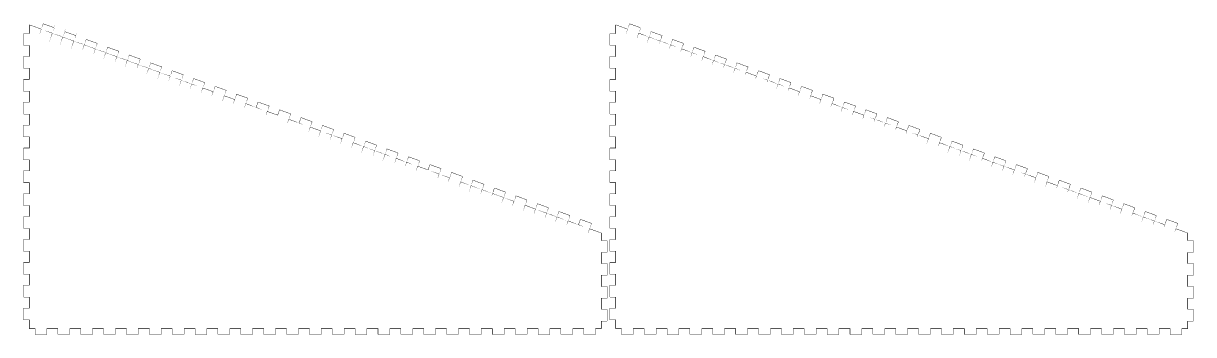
# Model space of a CAD drawing. Extents: x 10 to 1487, y 10 to 216.
# Drawn here: x 10 to 624, y 11 to 174 of the extents above; entities that cross this region are included whole.
import ezdxf

# ---------------------------------------------------------------- set-up
doc = ezdxf.new("R2010")
doc.units = 0
doc.layers.get('0').update_dxf_attribs({"linetype": 'CONTINUOUS'})

msp = doc.modelspace()

# ---------------------------------------------------------------- linework, layer by layer
at = {"color": 0, "const_width": 0.2}
for points in [[(13.0996, 13.8507), (16.0996, 13.8507), (16.0817, 13.8507), (16.0293, 13.8796), (16.0004, 13.9333), (16.0004, 13.9499), (16.0004, 10.9499), (16.0004, 10.9334), (16.0293, 10.8796), (16.0817, 10.8507), (16.0996, 10.8507), (22.0996, 10.8507), (22.1161, 10.8507), (22.1699, 10.8796), (22.2002, 10.9334), (22.2002, 10.9499), (22.2002, 13.9499), (22.2002, 13.9333), (22.1699, 13.8796), (22.1161, 13.8507), (22.0996, 13.8507), (28.0996, 13.8507), (28.0817, 13.8507), (28.0293, 13.8796), (28.0004, 13.9333), (28.0004, 13.9499), (28.0004, 10.9499), (28.0004, 10.9334), (28.0293, 10.8796), (28.0817, 10.8507), (28.0996, 10.8507), (34.0996, 10.8507), (34.1161, 10.8507), (34.1698, 10.8796), (34.2001, 10.9334), (34.2001, 10.9499), (34.2001, 13.9499), (34.2001, 13.9333), (34.1698, 13.8796), (34.1161, 13.8507), (34.0996, 13.8507), (40.0995, 13.8507), (40.0816, 13.8507), (40.0293, 13.8796), (40.0004, 13.9333), (40.0004, 13.9499), (40.0004, 10.9499), (40.0004, 10.9334), (40.0293, 10.8796), (40.0816, 10.8507), (40.0995, 10.8507), (46.0996, 10.8507), (46.1162, 10.8507), (46.1698, 10.8796), (46.2001, 10.9334), (46.2001, 10.9499), (46.2001, 13.9499), (46.2001, 13.9333), (46.1698, 13.8796), (46.1162, 13.8507), (46.0996, 13.8507), (52.0996, 13.8507), (52.0816, 13.8507), (52.0291, 13.8796), (52.0001, 13.9333), (52.0001, 13.9499), (52.0001, 10.9499), (52.0001, 10.9334), (52.0291, 10.8796), (52.0816, 10.8507), (52.0996, 10.8507), (58.0993, 10.8507), (58.1159, 10.8507), (58.1699, 10.8796), (58.2002, 10.9334), (58.2002, 10.9499), (58.2002, 13.9499), (58.2002, 13.9333), (58.1699, 13.8796), (58.1159, 13.8507), (58.0993, 13.8507), (64.0994, 13.8507), (64.0814, 13.8507), (64.0292, 13.8796), (64.0002, 13.9333), (64.0002, 13.9499), (64.0002, 10.9499), (64.0002, 10.9334), (64.0292, 10.8796), (64.0814, 10.8507), (64.0994, 10.8507), (70.1008, 10.8507), (70.1174, 10.8507), (70.1696, 10.8796), (70.2, 10.9334), (70.2, 10.9499), (70.2, 13.9499), (70.2, 13.9333), (70.1696, 13.8796), (70.1174, 13.8507), (70.1008, 13.8507), (76.1009, 13.8507), (76.0829, 13.8507), (76.0293, 13.8796), (76.0003, 13.9333), (76.0003, 13.9499), (76.0003, 10.9499), (76.0003, 10.9334), (76.0293, 10.8796), (76.0829, 10.8507), (76.1009, 10.8507), (82.0995, 10.8507), (82.1161, 10.8507), (82.1697, 10.8796), (82.2, 10.9334), (82.2, 10.9499), (82.2, 13.9499), (82.2, 13.9333), (82.1697, 13.8796), (82.1161, 13.8507), (82.0995, 13.8507), (88.0992, 13.8507), (88.0816, 13.8507), (88.029, 13.8796), (88.0001, 13.9333), (88.0001, 13.9499), (88.0001, 10.9499), (88.0001, 10.9334), (88.029, 10.8796), (88.0816, 10.8507), (88.0992, 10.8507), (94.0992, 10.8507), (94.1158, 10.8507), (94.1698, 10.8796), (94.1998, 10.9334), (94.1998, 10.9499), (94.1998, 13.9499), (94.1998, 13.9333), (94.1698, 13.8796), (94.1158, 13.8507), (94.0992, 13.8507), (100.099, 13.8507), (100.081, 13.8507), (100.029, 13.8796), (100, 13.9333), (100, 13.9499), (100, 10.9499), (100, 10.9334), (100.029, 10.8796), (100.081, 10.8507), (100.099, 10.8507), (106.101, 10.8507), (106.117, 10.8507), (106.17, 10.8796), (106.2, 10.9334), (106.2, 10.9499), (106.2, 13.9499), (106.2, 13.9333), (106.17, 13.8796), (106.117, 13.8507), (106.101, 13.8507), (112.101, 13.8507), (112.083, 13.8507), (112.029, 13.8796), (112, 13.9333), (112, 13.9499), (112, 10.9499), (112, 10.9334), (112.029, 10.8796), (112.083, 10.8507), (112.101, 10.8507), (118.1, 10.8507), (118.117, 10.8507), (118.171, 10.8796), (118.2, 10.9334), (118.2, 10.9499), (118.2, 13.9499), (118.2, 13.9333), (118.171, 13.8796), (118.117, 13.8507), (118.1, 13.8507), (124.101, 13.8507), (124.083, 13.8507), (124.029, 13.8796), (124, 13.9333), (124, 13.9499), (124, 10.9499), (124, 10.9334), (124.029, 10.8796), (124.083, 10.8507), (124.101, 10.8507), (130.099, 10.8507), (130.116, 10.8507), (130.169, 10.8796), (130.2, 10.9334), (130.2, 10.9499), (130.2, 13.9499), (130.2, 13.9333), (130.169, 13.8796), (130.116, 13.8507), (130.099, 13.8507), (136.101, 13.8507), (136.083, 13.8507), (136.029, 13.8796), (136, 13.9333), (136, 13.9499), (136, 10.9499), (136, 10.9334), (136.029, 10.8796), (136.083, 10.8507), (136.101, 10.8507), (142.101, 10.8507), (142.117, 10.8507), (142.171, 10.8796), (142.2, 10.9334), (142.2, 10.9499), (142.2, 13.9499), (142.2, 13.9333), (142.171, 13.8796), (142.117, 13.8507), (142.101, 13.8507), (148.101, 13.8507), (148.083, 13.8507), (148.029, 13.8796), (148, 13.9333), (148, 13.9499), (148, 10.9499), (148, 10.9334), (148.029, 10.8796), (148.083, 10.8507), (148.101, 10.8507), (154.1, 10.8507), (154.117, 10.8507), (154.171, 10.8796), (154.2, 10.9334), (154.2, 10.9499), (154.2, 13.9499), (154.2, 13.9333), (154.171, 13.8796), (154.117, 13.8507), (154.1, 13.8507), (160.1, 13.8507), (160.082, 13.8507), (160.029, 13.8796), (160, 13.9333), (160, 13.9499), (160, 10.9499), (160, 10.9334), (160.029, 10.8796), (160.082, 10.8507), (160.1, 10.8507), (166.1, 10.8507), (166.117, 10.8507), (166.171, 10.8796), (166.2, 10.9334), (166.2, 10.9499), (166.2, 13.9499), (166.2, 13.9333), (166.171, 13.8796), (166.117, 13.8507), (166.1, 13.8507), (172.101, 13.8507), (172.083, 13.8507), (172.029, 13.8796), (172, 13.9333), (172, 13.9499), (172, 10.9499), (172, 10.9334), (172.029, 10.8796), (172.083, 10.8507), (172.101, 10.8507), (178.101, 10.8507), (178.117, 10.8507), (178.171, 10.8796), (178.2, 10.9334), (178.2, 10.9499), (178.2, 13.9499), (178.2, 13.9333), (178.171, 13.8796), (178.117, 13.8507), (178.101, 13.8507), (184.1, 13.8507), (184.083, 13.8507), (184.029, 13.8796), (184, 13.9333), (184, 13.9499), (184, 10.9499), (184, 10.9334), (184.029, 10.8796), (184.083, 10.8507), (184.1, 10.8507), (190.1, 10.8507), (190.117, 10.8507), (190.17, 10.8796), (190.199, 10.9334), (190.199, 10.9499), (190.199, 13.9499), (190.199, 13.9333), (190.17, 13.8796), (190.117, 13.8507), (190.1, 13.8507), (196.1, 13.8507), (196.082, 13.8507), (196.029, 13.8796), (196, 13.9333), (196, 13.9499), (196, 10.9499), (196, 10.9334), (196.029, 10.8796), (196.082, 10.8507), (196.1, 10.8507), (202.1, 10.8507), (202.117, 10.8507), (202.171, 10.8796), (202.2, 10.9334), (202.2, 10.9499), (202.2, 13.9499), (202.2, 13.9333), (202.171, 13.8796), (202.117, 13.8507), (202.1, 13.8507), (208.1, 13.8507), (208.082, 13.8507), (208.029, 13.8796), (208, 13.9333), (208, 13.9499), (208, 10.9499), (208, 10.9334), (208.029, 10.8796), (208.082, 10.8507), (208.1, 10.8507), (214.1, 10.8507), (214.117, 10.8507), (214.171, 10.8796), (214.2, 10.9334), (214.2, 10.9499), (214.2, 13.9499), (214.2, 13.9333), (214.171, 13.8796), (214.117, 13.8507), (214.1, 13.8507), (220.1, 13.8507), (220.082, 13.8507), (220.029, 13.8796), (220, 13.9333), (220, 13.9499), (220, 10.9499), (220, 10.9334), (220.029, 10.8796), (220.082, 10.8507), (220.1, 10.8507), (226.1, 10.8507), (226.117, 10.8507), (226.17, 10.8796), (226.199, 10.9334), (226.199, 10.9499), (226.199, 13.9499), (226.199, 13.9333), (226.17, 13.8796), (226.117, 13.8507), (226.1, 13.8507), (232.1, 13.8507), (232.082, 13.8507), (232.029, 13.8796), (232, 13.9333), (232, 13.9499), (232, 10.9499), (232, 10.9334), (232.029, 10.8796), (232.082, 10.8507), (232.1, 10.8507), (238.1, 10.8507), (238.117, 10.8507), (238.171, 10.8796), (238.201, 10.9334), (238.201, 10.9499), (238.201, 13.9499), (238.201, 13.9333), (238.171, 13.8796), (238.117, 13.8507), (238.1, 13.8507), (244.1, 13.8507), (244.082, 13.8507), (244.028, 13.8796), (243.999, 13.9333), (243.999, 13.9499), (243.999, 10.9499), (243.999, 10.9334), (244.028, 10.8796), (244.082, 10.8507), (244.1, 10.8507), (250.1, 10.8507), (250.117, 10.8507), (250.171, 10.8796), (250.2, 10.9334), (250.2, 10.9499), (250.2, 13.9499), (250.2, 13.9333), (250.171, 13.8796), (250.117, 13.8507), (250.1, 13.8507), (256.1, 13.8507), (256.082, 13.8507), (256.028, 13.8796), (256, 13.9333), (256, 13.9499), (256, 10.9499), (256, 10.9334), (256.028, 10.8796), (256.082, 10.8507), (256.1, 10.8507), (262.1, 10.8507), (262.117, 10.8507), (262.17, 10.8796), (262.199, 10.9334), (262.199, 10.9499), (262.199, 13.9499), (262.199, 13.9333), (262.17, 13.8796), (262.117, 13.8507), (262.1, 13.8507), (268.1, 13.8507), (268.082, 13.8507), (268.029, 13.8796), (268, 13.9333), (268, 13.9499), (268, 10.9499), (268, 10.9334), (268.029, 10.8796), (268.082, 10.8507), (268.1, 10.8507), (274.1, 10.8507), (274.116, 10.8507), (274.17, 10.8796), (274.201, 10.9334), (274.201, 10.9499), (274.201, 13.9499), (274.201, 13.9333), (274.17, 13.8796), (274.116, 13.8507), (274.1, 13.8507), (280.1, 13.8507), (280.082, 13.8507), (280.028, 13.8796), (279.999, 13.9333), (279.999, 13.9499), (279.999, 10.9499), (279.999, 10.9334), (280.028, 10.8796), (280.082, 10.8507), (280.1, 10.8507), (286.1, 10.8507), (286.117, 10.8507), (286.17, 10.8796), (286.2, 10.9334), (286.2, 10.9499), (286.2, 13.9499), (286.2, 13.9333), (286.17, 13.8796), (286.117, 13.8507), (286.1, 13.8507), (292.1, 13.8507), (292.082, 13.8507), (292.03, 13.8796), (292.001, 13.9333), (292.001, 13.9499), (292.001, 10.9499), (292.001, 10.9334), (292.03, 10.8796), (292.082, 10.8507), (292.1, 10.8507), (298.1, 10.8507), (298.117, 10.8507), (298.17, 10.8796), (298.201, 10.9334), (298.201, 10.9499), (298.201, 13.9499), (298.201, 13.9333), (298.17, 13.8796), (298.117, 13.8507), (298.1, 13.8507), (304.1, 13.8507), (304.082, 13.8507), (304.028, 13.8796), (303.999, 13.9333), (303.999, 13.9499), (303.999, 10.9499), (303.999, 10.9334), (304.028, 10.8796), (304.082, 10.8507), (304.1, 10.8507), (310.1, 10.8507), (310.116, 10.8507), (310.17, 10.8796), (310.201, 10.9334), (310.201, 10.9499), (310.201, 13.9499), (310.201, 13.9333), (310.17, 13.8796), (310.116, 13.8507), (310.1, 13.8507), (313.1, 13.8507), (313.116, 13.8507), (313.17, 13.8796), (313.201, 13.9333), (313.201, 13.9499), (313.201, 17.9503), (313.201, 17.9338), (313.17, 17.88), (313.116, 17.8497), (313.1, 17.8497), (316.1, 17.8497), (316.116, 17.8497), (316.17, 17.88), (316.2, 17.9338), (316.2, 17.9503), (316.2, 23.9503), (316.2, 23.9682), (316.17, 24.0206), (316.116, 24.0495), (316.1, 24.0495), (313.1, 24.0495), (313.116, 24.0495), (313.17, 24.0206), (313.201, 23.9682), (313.201, 23.9503), (313.201, 29.9503), (313.201, 29.9338), (313.17, 29.88), (313.116, 29.8497), (313.1, 29.8497), (316.1, 29.8497), (316.116, 29.8497), (316.17, 29.88), (316.2, 29.9338), (316.2, 29.9503), (316.2, 35.9502), (316.2, 35.9682), (316.17, 36.0204), (316.116, 36.0497), (316.1, 36.0497), (313.1, 36.0497), (313.116, 36.0497), (313.17, 36.0204), (313.201, 35.9682), (313.201, 35.9502), (313.201, 41.9502), (313.201, 41.9336), (313.17, 41.88), (313.116, 41.8497), (313.1, 41.8497), (316.1, 41.8497), (316.116, 41.8497), (316.17, 41.88), (316.2, 41.9336), (316.2, 41.9502), (316.2, 47.9503), (316.2, 47.9683), (316.17, 48.0205), (316.116, 48.0494), (316.1, 48.0494), (313.1, 48.0494), (313.116, 48.0494), (313.17, 48.0205), (313.201, 47.9683), (313.201, 47.9503), (313.201, 53.9503), (313.201, 53.9337), (313.17, 53.8797), (313.116, 53.8498), (313.1, 53.8498), (316.1, 53.8498), (316.116, 53.8498), (316.17, 53.8797), (316.2, 53.9337), (316.2, 53.9503), (316.2, 59.9504), (316.2, 59.968), (316.17, 60.0206), (316.116, 60.0495), (316.1, 60.0495), (313.1, 60.0495), (313.116, 60.0495), (313.17, 60.0206), (313.201, 59.968), (313.201, 59.9504), (313.201, 63.9505), (313.201, 63.9657), (313.181, 64.0084), (313.144, 64.0415), (313.134, 64.0443), (306.907, 66.3113), (306.919, 66.3071), (306.964, 66.2587), (306.972, 66.1956), (306.968, 66.1818), (307.993, 69.0012), (307.997, 69.015), (307.989, 69.0785), (307.946, 69.125), (307.934, 69.1293), (302.295, 71.181), (302.281, 71.1867), (302.218, 71.1786), (302.171, 71.1359), (302.167, 71.1218), (301.141, 68.3024), (301.146, 68.3161), (301.192, 68.3602), (301.256, 68.3687), (301.269, 68.363), (295.631, 70.4152), (295.643, 70.4109), (295.687, 70.364), (295.695, 70.3005), (295.691, 70.2867), (296.716, 73.1051), (296.721, 73.1188), (296.712, 73.182), (296.67, 73.2303), (296.657, 73.2345), (291.018, 75.2863), (291.005, 75.2919), (290.941, 75.2835), (290.894, 75.2394), (290.89, 75.2256), (289.865, 72.4062), (289.869, 72.42), (289.916, 72.4641), (289.979, 72.4726), (289.993, 72.4669), (284.354, 74.5187), (284.366, 74.5148), (284.411, 74.4679), (284.419, 74.4044), (284.415, 74.3906), (285.44, 77.21), (285.444, 77.2238), (285.437, 77.2873), (285.393, 77.3342), (285.381, 77.3384), (279.743, 79.3902), (279.73, 79.3958), (279.666, 79.3873), (279.618, 79.3433), (279.613, 79.3295), (278.588, 76.5115), (278.592, 76.5253), (278.639, 76.5679), (278.703, 76.5761), (278.717, 76.5708), (273.078, 78.6225), (273.09, 78.6183), (273.134, 78.5717), (273.142, 78.5082), (273.138, 78.4945), (274.163, 81.3139), (274.168, 81.3276), (274.161, 81.3911), (274.116, 81.438), (274.104, 81.4419), (268.467, 83.494), (268.453, 83.4993), (268.389, 83.4912), (268.343, 83.4485), (268.339, 83.4348), (267.312, 80.6154), (267.316, 80.6291), (267.363, 80.6732), (267.426, 80.6813), (267.44, 80.676), (261.802, 82.7278), (261.815, 82.7236), (261.857, 82.6766), (261.866, 82.6135), (261.862, 82.5997), (262.888, 85.4191), (262.892, 85.4329), (262.884, 85.495), (262.84, 85.5416), (262.828, 85.5458), (257.19, 87.5993), (257.176, 87.6046), (257.113, 87.5965), (257.066, 87.5524), (257.062, 87.5386), (256.036, 84.7189), (256.039, 84.733), (256.086, 84.7771), (256.15, 84.7852), (256.164, 84.7796), (250.526, 86.8317), (250.539, 86.8274), (250.581, 86.7805), (250.589, 86.7174), (250.585, 86.7033), (251.612, 89.523), (251.616, 89.5368), (251.608, 89.5999), (251.564, 89.6468), (251.551, 89.6511), (245.914, 91.7028), (245.9, 91.7085), (245.836, 91.7003), (245.79, 91.6573), (245.786, 91.6436), (244.759, 88.8242), (244.763, 88.8379), (244.81, 88.8806), (244.873, 88.8891), (244.887, 88.8834), (239.25, 90.9355), (239.262, 90.9313), (239.306, 90.8844), (239.313, 90.8209), (239.309, 90.8071), (240.336, 93.6265), (240.339, 93.6406), (240.331, 93.7038), (240.289, 93.7507), (240.276, 93.7549), (234.637, 95.8067), (234.623, 95.8123), (234.56, 95.8039), (234.513, 95.7612), (234.509, 95.7474), (233.484, 92.928), (233.488, 92.9418), (233.535, 92.9859), (233.597, 92.994), (233.611, 92.9887), (227.973, 95.0405), (227.985, 95.0366), (228.03, 94.9896), (228.036, 94.9262), (228.032, 94.9124), (229.059, 97.7304), (229.063, 97.7441), (229.055, 97.8076), (229.012, 97.8546), (229, 97.8588), (223.361, 99.912), (223.347, 99.9173), (223.284, 99.9091), (223.237, 99.865), (223.232, 99.8513), (222.207, 97.0333), (222.212, 97.047), (222.258, 97.0897), (222.32, 97.0979), (222.334, 97.0926), (216.697, 99.1443), (216.709, 99.1401), (216.753, 99.0935), (216.761, 99.03), (216.757, 99.0163), (217.782, 101.836), (217.787, 101.849), (217.778, 101.913), (217.736, 101.96), (217.723, 101.964), (212.084, 104.016), (212.071, 104.021), (212.007, 104.013), (211.96, 103.97), (211.956, 103.957), (210.931, 101.137), (210.935, 101.151), (210.982, 101.194), (211.045, 101.202), (211.059, 101.196), (205.42, 103.248), (205.432, 103.244), (205.476, 103.197), (205.485, 103.134), (205.481, 103.12), (206.506, 105.94), (206.51, 105.953), (206.503, 106.017), (206.459, 106.063), (206.447, 106.068), (200.808, 108.119), (200.794, 108.125), (200.731, 108.117), (200.684, 108.074), (200.679, 108.06), (199.654, 105.241), (199.658, 105.254), (199.705, 105.297), (199.769, 105.306), (199.783, 105.3), (194.143, 107.353), (194.156, 107.349), (194.2, 107.302), (194.208, 107.239), (194.204, 107.225), (195.229, 110.043), (195.234, 110.057), (195.227, 110.12), (195.182, 110.167), (195.17, 110.171), (189.533, 112.223), (189.519, 112.229), (189.455, 112.22), (189.409, 112.178), (189.405, 112.164), (188.378, 109.345), (188.382, 109.358), (188.429, 109.402), (188.492, 109.411), (188.506, 109.405), (182.867, 111.457), (182.879, 111.453), (182.923, 111.406), (182.932, 111.343), (182.928, 111.329), (183.953, 114.148), (183.957, 114.162), (183.95, 114.226), (183.906, 114.272), (183.894, 114.277), (178.256, 116.328), (178.242, 116.334), (178.179, 116.326), (178.132, 116.282), (178.128, 116.268), (177.101, 113.45), (177.105, 113.464), (177.152, 113.506), (177.216, 113.514), (177.23, 113.509), (171.592, 115.561), (171.605, 115.557), (171.647, 115.51), (171.655, 115.447), (171.651, 115.433), (172.678, 118.252), (172.682, 118.266), (172.674, 118.329), (172.63, 118.376), (172.617, 118.38), (166.98, 120.432), (166.966, 120.438), (166.902, 120.43), (166.856, 120.387), (166.852, 120.373), (165.825, 117.554), (165.829, 117.567), (165.876, 117.61), (165.939, 117.618), (165.953, 117.613), (160.316, 119.666), (160.328, 119.662), (160.372, 119.615), (160.379, 119.552), (160.375, 119.538), (161.401, 122.356), (161.405, 122.37), (161.397, 122.433), (161.353, 122.48), (161.341, 122.484), (155.703, 124.538), (155.689, 124.543), (155.626, 124.535), (155.579, 124.491), (155.575, 124.477), (154.548, 121.657), (154.553, 121.671), (154.599, 121.715), (154.663, 121.724), (154.676, 121.718), (149.039, 123.77), (149.051, 123.766), (149.094, 123.719), (149.102, 123.656), (149.098, 123.642), (150.125, 126.461), (150.129, 126.475), (150.121, 126.538), (150.078, 126.585), (150.066, 126.589), (144.427, 128.641), (144.413, 128.647), (144.35, 128.639), (144.303, 128.595), (144.298, 128.58), (143.273, 125.762), (143.278, 125.776), (143.324, 125.819), (143.386, 125.827), (143.4, 125.822), (137.763, 127.874), (137.775, 127.87), (137.819, 127.823), (137.826, 127.759), (137.822, 127.745), (138.848, 130.565), (138.853, 130.579), (138.844, 130.642), (138.8, 130.689), (138.788, 130.693), (133.15, 132.745), (133.137, 132.751), (133.073, 132.742), (133.026, 132.699), (133.022, 132.686), (131.995, 129.866), (132, 129.88), (132.048, 129.924), (132.111, 129.933), (132.125, 129.927), (126.486, 131.979), (126.498, 131.975), (126.542, 131.927), (126.551, 131.863), (126.547, 131.849), (127.572, 134.669), (127.576, 134.682), (127.568, 134.746), (127.525, 134.793), (127.513, 134.797), (121.874, 136.85), (121.86, 136.856), (121.797, 136.847), (121.75, 136.803), (121.745, 136.79), (120.72, 133.97), (120.724, 133.984), (120.771, 134.028), (120.835, 134.036), (120.849, 134.031), (115.209, 136.083), (115.222, 136.078), (115.266, 136.032), (115.274, 135.968), (115.27, 135.955), (116.295, 138.774), (116.3, 138.788), (116.292, 138.851), (116.248, 138.898), (116.236, 138.902), (110.599, 140.954), (110.585, 140.959), (110.521, 140.951), (110.473, 140.907), (110.469, 140.893), (109.444, 138.075), (109.448, 138.089), (109.495, 138.132), (109.558, 138.14), (109.572, 138.135), (103.933, 140.186), (103.945, 140.182), (103.989, 140.135), (103.998, 140.072), (103.994, 140.058), (105.019, 142.878), (105.023, 142.892), (105.016, 142.955), (104.972, 143.002), (104.96, 143.006), (99.3207, 145.058), (99.3069, 145.063), (99.2449, 145.055), (99.1979, 145.012), (99.1941, 144.999), (98.1675, 142.179), (98.1714, 142.193), (98.2183, 142.236), (98.2818, 142.244), (98.2955, 142.238), (92.6564, 144.292), (92.6691, 144.288), (92.7132, 144.241), (92.7213, 144.177), (92.7171, 144.163), (93.7426, 146.982), (93.7465, 146.995), (93.7398, 147.059), (93.6957, 147.106), (93.6833, 147.11), (88.0456, 149.162), (88.0318, 149.167), (87.9683, 149.159), (87.9217, 149.116), (87.9175, 149.102), (86.8909, 146.283), (86.8948, 146.297), (86.9417, 146.341), (87.0052, 146.349), (87.019, 146.344), (81.3816, 148.395), (81.394, 148.391), (81.4366, 148.344), (81.4447, 148.281), (81.4405, 148.267), (82.4675, 151.087), (82.4713, 151.1), (82.4632, 151.164), (82.4191, 151.211), (82.4068, 151.215), (76.769, 153.267), (76.7553, 153.272), (76.6921, 153.264), (76.6452, 153.22), (76.641, 153.206), (75.6144, 150.388), (75.6186, 150.402), (75.6652, 150.445), (75.7287, 150.453), (75.7424, 150.447), (70.1051, 152.499), (70.1174, 152.495), (70.1601, 152.448), (70.1682, 152.385), (70.1643, 152.371), (71.1909, 155.19), (71.1951, 155.204), (71.1867, 155.268), (71.1426, 155.315), (71.1302, 155.319), (65.4925, 157.371), (65.4787, 157.376), (65.4156, 157.368), (65.3687, 157.325), (65.3644, 157.311), (64.3378, 154.492), (64.3421, 154.506), (64.389, 154.548), (64.4521, 154.557), (64.4659, 154.551), (58.8285, 156.603), (58.8409, 156.599), (58.885, 156.552), (58.892, 156.49), (58.8878, 156.476), (59.9144, 159.294), (59.9186, 159.308), (59.9101, 159.372), (59.866, 159.419), (59.8537, 159.422), (54.2163, 161.475), (54.2025, 161.48), (54.139, 161.472), (54.0921, 161.429), (54.0879, 161.415), (53.0613, 158.596), (53.0655, 158.61), (53.1125, 158.654), (53.1756, 158.662), (53.1894, 158.656), (47.552, 160.708), (47.5643, 160.704), (47.6084, 160.657), (47.6169, 160.594), (47.6127, 160.58), (48.6378, 163.4), (48.6421, 163.413), (48.6336, 163.475), (48.5909, 163.522), (48.5786, 163.526), (42.9398, 165.579), (42.926, 165.585), (42.8625, 165.577), (42.8156, 165.533), (42.8113, 165.519), (41.7862, 162.701), (41.7904, 162.715), (41.8373, 162.757), (41.9005, 162.766), (41.9146, 162.76), (36.2754, 164.812), (36.2878, 164.808), (36.3319, 164.761), (36.3389, 164.697), (36.3347, 164.684), (37.3613, 167.503), (37.3655, 167.517), (37.3574, 167.58), (37.3144, 167.627), (37.302, 167.632), (31.6632, 169.683), (31.6494, 169.689), (31.586, 169.68), (31.5391, 169.638), (31.535, 169.624), (30.5098, 166.805), (30.5139, 166.818), (30.5608, 166.861), (30.6241, 166.87), (30.6379, 166.864), (24.999, 168.916), (25.0114, 168.912), (25.0555, 168.865), (25.0638, 168.801), (25.0596, 168.788), (26.0849, 171.607), (26.089, 171.621), (26.0821, 171.684), (26.038, 171.731), (26.0256, 171.735), (20.3867, 173.787), (20.3729, 173.793), (20.3095, 173.784), (20.2627, 173.742), (20.2585, 173.728), (19.2333, 170.908), (19.2374, 170.922), (19.2843, 170.966), (19.3477, 170.974), (19.3614, 170.969), (13.1341, 173.235), (13.13, 173.236), (13.09, 173.241), (13.0872, 173.24), (13.0831, 173.24), (13.0459, 173.226), (13.0431, 173.223), (13.039, 173.222), (13.0128, 173.192), (13.0114, 173.188), (13.0087, 173.185), (13.0004, 173.152), (13.0004, 173.141), (13.0004, 168.545), (13.0004, 168.563), (13.0294, 168.617), (13.0817, 168.646), (13.0996, 168.646), (10.0996, 168.646), (10.0817, 168.646), (10.0294, 168.617), (10.0004, 168.563), (10.0004, 168.545), (10.0004, 162.545), (10.0004, 162.529), (10.0294, 162.475), (10.0817, 162.446), (10.0996, 162.446), (13.0996, 162.446), (13.0817, 162.446), (13.0294, 162.475), (13.0004, 162.529), (13.0004, 162.545), (13.0004, 156.545), (13.0004, 156.563), (13.0294, 156.617), (13.0817, 156.646), (13.0996, 156.646), (10.0996, 156.646), (10.0817, 156.646), (10.0294, 156.617), (10.0004, 156.563), (10.0004, 156.545), (10.0004, 150.545), (10.0004, 150.529), (10.0294, 150.475), (10.0817, 150.446), (10.0996, 150.446), (13.0996, 150.446), (13.0817, 150.446), (13.0294, 150.475), (13.0004, 150.529), (13.0004, 150.545), (13.0004, 144.545), (13.0004, 144.563), (13.0294, 144.617), (13.0817, 144.646), (13.0996, 144.646), (10.0996, 144.646), (10.0817, 144.646), (10.0294, 144.617), (10.0004, 144.563), (10.0004, 144.545), (10.0004, 138.545), (10.0004, 138.529), (10.0294, 138.475), (10.0817, 138.446), (10.0996, 138.446), (13.0996, 138.446), (13.0817, 138.446), (13.0294, 138.475), (13.0004, 138.529), (13.0004, 138.545), (13.0004, 132.545), (13.0004, 132.563), (13.0294, 132.617), (13.0817, 132.646), (13.0996, 132.646), (10.0996, 132.646), (10.0817, 132.646), (10.0294, 132.617), (10.0004, 132.563), (10.0004, 132.545), (10.0004, 126.545), (10.0004, 126.529), (10.0294, 126.475), (10.0817, 126.446), (10.0996, 126.446), (13.0996, 126.446), (13.0817, 126.446), (13.0294, 126.475), (13.0004, 126.529), (13.0004, 126.545), (13.0004, 120.545), (13.0004, 120.563), (13.0294, 120.617), (13.0817, 120.646), (13.0996, 120.646), (10.0996, 120.646), (10.0817, 120.646), (10.0294, 120.617), (10.0004, 120.563), (10.0004, 120.545), (10.0004, 114.545), (10.0004, 114.529), (10.0294, 114.475), (10.0817, 114.446), (10.0996, 114.446), (13.0996, 114.446), (13.0817, 114.446), (13.0294, 114.475), (13.0004, 114.529), (13.0004, 114.545), (13.0004, 108.545), (13.0004, 108.563), (13.0294, 108.617), (13.0817, 108.646), (13.0996, 108.646), (10.0996, 108.646), (10.0817, 108.646), (10.0294, 108.617), (10.0004, 108.563), (10.0004, 108.545), (10.0004, 102.545), (10.0004, 102.529), (10.0294, 102.475), (10.0817, 102.446), (10.0996, 102.446), (13.0996, 102.446), (13.0817, 102.446), (13.0294, 102.475), (13.0004, 102.529), (13.0004, 102.545), (13.0004, 96.5454), (13.0004, 96.5634), (13.0294, 96.617), (13.0817, 96.6459), (13.0996, 96.6459), (10.0996, 96.6459), (10.0817, 96.6459), (10.0294, 96.617), (10.0004, 96.5634), (10.0004, 96.5454), (10.0004, 90.5454), (10.0004, 90.5288), (10.0294, 90.4752), (10.0817, 90.4462), (10.0996, 90.4462), (13.0996, 90.4462), (13.0817, 90.4462), (13.0294, 90.4752), (13.0004, 90.5288), (13.0004, 90.5454), (13.0004, 84.5453), (13.0004, 84.5633), (13.0294, 84.6169), (13.0817, 84.6459), (13.0996, 84.6459), (10.0996, 84.6459), (10.0817, 84.6459), (10.0294, 84.6169), (10.0004, 84.5633), (10.0004, 84.5453), (10.0004, 78.5453), (10.0004, 78.529), (10.0294, 78.4751), (10.0817, 78.4447), (10.0996, 78.4447), (13.0996, 78.4447), (13.0817, 78.4447), (13.0294, 78.4751), (13.0004, 78.529), (13.0004, 78.5453), (13.0004, 72.5456), (13.0004, 72.5632), (13.0294, 72.6172), (13.0817, 72.6461), (13.0996, 72.6461), (10.0996, 72.6461), (10.0817, 72.6461), (10.0294, 72.6172), (10.0004, 72.5632), (10.0004, 72.5456), (10.0004, 66.5455), (10.0004, 66.5289), (10.0294, 66.4753), (10.0817, 66.4464), (10.0996, 66.4464), (13.0996, 66.4464), (13.0817, 66.4464), (13.0294, 66.4753), (13.0004, 66.5289), (13.0004, 66.5455), (13.0004, 60.5455), (13.0004, 60.5635), (13.0294, 60.6171), (13.0817, 60.646), (13.0996, 60.646), (10.0996, 60.646), (10.0817, 60.646), (10.0294, 60.6171), (10.0004, 60.5635), (10.0004, 60.5455), (10.0004, 54.5454), (10.0004, 54.5289), (10.0294, 54.4752), (10.0817, 54.4449), (10.0996, 54.4449), (13.0996, 54.4449), (13.0817, 54.4449), (13.0294, 54.4752), (13.0004, 54.5289), (13.0004, 54.5454), (13.0004, 48.5454), (13.0004, 48.5634), (13.0294, 48.6174), (13.0817, 48.6463), (13.0996, 48.6463), (10.0996, 48.6463), (10.0817, 48.6463), (10.0294, 48.6174), (10.0004, 48.5634), (10.0004, 48.5454), (10.0004, 42.5457), (10.0004, 42.5291), (10.0294, 42.4752), (10.0817, 42.4448), (10.0996, 42.4448), (13.0996, 42.4448), (13.0817, 42.4448), (13.0294, 42.4752), (13.0004, 42.5291), (13.0004, 42.5457), (13.0004, 36.5457), (13.0004, 36.5637), (13.0294, 36.6173), (13.0817, 36.6462), (13.0996, 36.6462), (10.0996, 36.6462), (10.0817, 36.6462), (10.0294, 36.6173), (10.0004, 36.5637), (10.0004, 36.5457), (10.0004, 30.5456), (10.0004, 30.5291), (10.0294, 30.4753), (10.0817, 30.445), (10.0996, 30.445), (13.0996, 30.445), (13.0817, 30.445), (13.0294, 30.4753), (13.0004, 30.5291), (13.0004, 30.5456), (13.0004, 24.5456), (13.0004, 24.5635), (13.0294, 24.6159), (13.0817, 24.6448), (13.0996, 24.6448), (10.0996, 24.6448), (10.0817, 24.6448), (10.0294, 24.6159), (10.0004, 24.5635), (10.0004, 24.5456), (10.0004, 18.5456), (10.0004, 18.5291), (10.0294, 18.4754), (10.0817, 18.4451), (10.0996, 18.4451), (13.0996, 18.4451), (13.0817, 18.4451), (13.0294, 18.4754), (13.0004, 18.5291), (13.0004, 18.5456), (13.0004, 13.9499), (13.0004, 13.9333), (13.0294, 13.8796), (13.0817, 13.8507), (13.0996, 13.8507)], [(320.8, 13.8507), (323.8, 13.8507), (323.783, 13.8507), (323.729, 13.8796), (323.7, 13.9333), (323.7, 13.9499), (323.7, 10.9499), (323.7, 10.9334), (323.729, 10.8796), (323.783, 10.8507), (323.8, 10.8507), (329.8, 10.8507), (329.817, 10.8507), (329.87, 10.8796), (329.899, 10.9334), (329.899, 10.9499), (329.899, 13.9499), (329.899, 13.9333), (329.87, 13.8796), (329.817, 13.8507), (329.8, 13.8507), (335.8, 13.8507), (335.782, 13.8507), (335.729, 13.8796), (335.7, 13.9333), (335.7, 13.9499), (335.7, 10.9499), (335.7, 10.9334), (335.729, 10.8796), (335.782, 10.8507), (335.8, 10.8507), (341.8, 10.8507), (341.817, 10.8507), (341.871, 10.8796), (341.9, 10.9334), (341.9, 10.9499), (341.9, 13.9499), (341.9, 13.9333), (341.871, 13.8796), (341.817, 13.8507), (341.8, 13.8507), (347.8, 13.8507), (347.782, 13.8507), (347.729, 13.8796), (347.7, 13.9333), (347.7, 13.9499), (347.7, 10.9499), (347.7, 10.9334), (347.729, 10.8796), (347.782, 10.8507), (347.8, 10.8507), (353.801, 10.8507), (353.818, 10.8507), (353.871, 10.8796), (353.9, 10.9334), (353.9, 10.9499), (353.9, 13.9499), (353.9, 13.9333), (353.871, 13.8796), (353.818, 13.8507), (353.801, 13.8507), (359.802, 13.8507), (359.784, 13.8507), (359.728, 13.8796), (359.699, 13.9333), (359.699, 13.9499), (359.699, 10.9499), (359.699, 10.9334), (359.728, 10.8796), (359.784, 10.8507), (359.802, 10.8507), (365.799, 10.8507), (365.816, 10.8507), (365.869, 10.8796), (365.901, 10.9334), (365.901, 10.9499), (365.901, 13.9499), (365.901, 13.9333), (365.869, 13.8796), (365.816, 13.8507), (365.799, 13.8507), (371.8, 13.8507), (371.782, 13.8507), (371.729, 13.8796), (371.701, 13.9333), (371.701, 13.9499), (371.701, 10.9499), (371.701, 10.9334), (371.729, 10.8796), (371.782, 10.8507), (371.8, 10.8507), (377.8, 10.8507), (377.818, 10.8507), (377.871, 10.8796), (377.899, 10.9334), (377.899, 10.9499), (377.899, 13.9499), (377.899, 13.9333), (377.871, 13.8796), (377.818, 13.8507), (377.8, 13.8507), (383.801, 13.8507), (383.783, 13.8507), (383.727, 13.8796), (383.699, 13.9333), (383.699, 13.9499), (383.699, 10.9499), (383.699, 10.9334), (383.727, 10.8796), (383.783, 10.8507), (383.801, 10.8507), (389.802, 10.8507), (389.816, 10.8507), (389.869, 10.8796), (389.901, 10.9334), (389.901, 10.9499), (389.901, 13.9499), (389.901, 13.9333), (389.869, 13.8796), (389.816, 13.8507), (389.802, 13.8507), (395.799, 13.8507), (395.781, 13.8507), (395.728, 13.8796), (395.7, 13.9333), (395.7, 13.9499), (395.7, 10.9499), (395.7, 10.9334), (395.728, 10.8796), (395.781, 10.8507), (395.799, 10.8507), (401.8, 10.8507), (401.817, 10.8507), (401.87, 10.8796), (401.899, 10.9334), (401.899, 10.9499), (401.899, 13.9499), (401.899, 13.9333), (401.87, 13.8796), (401.817, 13.8507), (401.8, 13.8507), (407.801, 13.8507), (407.783, 13.8507), (407.73, 13.8796), (407.698, 13.9333), (407.698, 13.9499), (407.698, 10.9499), (407.698, 10.9334), (407.73, 10.8796), (407.783, 10.8507), (407.801, 10.8507), (413.801, 10.8507), (413.815, 10.8507), (413.872, 10.8796), (413.9, 10.9334), (413.9, 10.9499), (413.9, 13.9499), (413.9, 13.9333), (413.872, 13.8796), (413.815, 13.8507), (413.801, 13.8507), (419.798, 13.8507), (419.781, 13.8507), (419.728, 13.8796), (419.7, 13.9333), (419.7, 13.9499), (419.7, 10.9499), (419.7, 10.9334), (419.728, 10.8796), (419.781, 10.8507), (419.798, 10.8507), (425.799, 10.8507), (425.817, 10.8507), (425.87, 10.8796), (425.902, 10.9334), (425.902, 10.9499), (425.902, 13.9499), (425.902, 13.9333), (425.87, 13.8796), (425.817, 13.8507), (425.799, 13.8507), (431.8, 13.8507), (431.782, 13.8507), (431.729, 13.8796), (431.701, 13.9333), (431.701, 13.9499), (431.701, 10.9499), (431.701, 10.9334), (431.729, 10.8796), (431.782, 10.8507), (431.8, 10.8507), (437.801, 10.8507), (437.815, 10.8507), (437.871, 10.8796), (437.9, 10.9334), (437.9, 10.9499), (437.9, 13.9499), (437.9, 13.9333), (437.871, 13.8796), (437.815, 13.8507), (437.801, 13.8507), (443.802, 13.8507), (443.78, 13.8507), (443.727, 13.8796), (443.699, 13.9333), (443.699, 13.9499), (443.699, 10.9499), (443.699, 10.9334), (443.727, 10.8796), (443.78, 10.8507), (443.802, 10.8507), (449.799, 10.8507), (449.816, 10.8507), (449.869, 10.8796), (449.901, 10.9334), (449.901, 10.9499), (449.901, 13.9499), (449.901, 13.9333), (449.869, 13.8796), (449.816, 13.8507), (449.799, 13.8507), (455.799, 13.8507), (455.782, 13.8507), (455.729, 13.8796), (455.701, 13.9333), (455.701, 13.9499), (455.701, 10.9499), (455.701, 10.9334), (455.729, 10.8796), (455.782, 10.8507), (455.799, 10.8507), (461.8, 10.8507), (461.818, 10.8507), (461.871, 10.8796), (461.899, 10.9334), (461.899, 10.9499), (461.899, 13.9499), (461.899, 13.9333), (461.871, 13.8796), (461.818, 13.8507), (461.8, 13.8507), (467.801, 13.8507), (467.783, 13.8507), (467.73, 13.8796), (467.702, 13.9333), (467.702, 13.9499), (467.702, 10.9499), (467.702, 10.9334), (467.73, 10.8796), (467.783, 10.8507), (467.801, 10.8507), (473.798, 10.8507), (473.816, 10.8507), (473.869, 10.8796), (473.9, 10.9334), (473.9, 10.9499), (473.9, 13.9499), (473.9, 13.9333), (473.869, 13.8796), (473.816, 13.8507), (473.798, 13.8507), (479.799, 13.8507), (479.781, 13.8507), (479.728, 13.8796), (479.7, 13.9333), (479.7, 13.9499), (479.7, 10.9499), (479.7, 10.9334), (479.728, 10.8796), (479.781, 10.8507), (479.799, 10.8507), (485.8, 10.8507), (485.817, 10.8507), (485.87, 10.8796), (485.902, 10.9334), (485.902, 10.9499), (485.902, 13.9499), (485.902, 13.9333), (485.87, 13.8796), (485.817, 13.8507), (485.8, 13.8507), (491.8, 13.8507), (491.783, 13.8507), (491.73, 13.8796), (491.702, 13.9333), (491.702, 13.9499), (491.702, 10.9499), (491.702, 10.9334), (491.73, 10.8796), (491.783, 10.8507), (491.8, 10.8507), (497.801, 10.8507), (497.815, 10.8507), (497.872, 10.8796), (497.9, 10.9334), (497.9, 10.9499), (497.9, 13.9499), (497.9, 13.9333), (497.872, 13.8796), (497.815, 13.8507), (497.801, 13.8507), (503.798, 13.8507), (503.781, 13.8507), (503.728, 13.8796), (503.7, 13.9333), (503.7, 13.9499), (503.7, 10.9499), (503.7, 10.9334), (503.728, 10.8796), (503.781, 10.8507), (503.798, 10.8507), (509.799, 10.8507), (509.817, 10.8507), (509.87, 10.8796), (509.901, 10.9334), (509.901, 10.9499), (509.901, 13.9499), (509.901, 13.9333), (509.87, 13.8796), (509.817, 13.8507), (509.799, 13.8507), (515.8, 13.8507), (515.782, 13.8507), (515.729, 13.8796), (515.701, 13.9333), (515.701, 13.9499), (515.701, 10.9499), (515.701, 10.9334), (515.729, 10.8796), (515.782, 10.8507), (515.8, 10.8507), (521.801, 10.8507), (521.815, 10.8507), (521.871, 10.8796), (521.899, 10.9334), (521.899, 10.9499), (521.899, 13.9499), (521.899, 13.9333), (521.871, 13.8796), (521.815, 13.8507), (521.801, 13.8507), (527.801, 13.8507), (527.78, 13.8507), (527.731, 13.8796), (527.699, 13.9333), (527.699, 13.9499), (527.699, 10.9499), (527.699, 10.9334), (527.731, 10.8796), (527.78, 10.8507), (527.801, 10.8507), (533.799, 10.8507), (533.816, 10.8507), (533.869, 10.8796), (533.901, 10.9334), (533.901, 10.9499), (533.901, 13.9499), (533.901, 13.9333), (533.869, 13.8796), (533.816, 13.8507), (533.799, 13.8507), (539.799, 13.8507), (539.782, 13.8507), (539.729, 13.8796), (539.701, 13.9333), (539.701, 13.9499), (539.701, 10.9499), (539.701, 10.9334), (539.729, 10.8796), (539.782, 10.8507), (539.799, 10.8507), (545.8, 10.8507), (545.818, 10.8507), (545.871, 10.8796), (545.899, 10.9334), (545.899, 10.9499), (545.899, 13.9499), (545.899, 13.9333), (545.871, 13.8796), (545.818, 13.8507), (545.8, 13.8507), (551.801, 13.8507), (551.783, 13.8507), (551.73, 13.8796), (551.702, 13.9333), (551.702, 13.9499), (551.702, 10.9499), (551.702, 10.9334), (551.73, 10.8796), (551.783, 10.8507), (551.801, 10.8507), (557.798, 10.8507), (557.816, 10.8507), (557.869, 10.8796), (557.9, 10.9334), (557.9, 10.9499), (557.9, 13.9499), (557.9, 13.9333), (557.869, 13.8796), (557.816, 13.8507), (557.798, 13.8507), (563.799, 13.8507), (563.781, 13.8507), (563.728, 13.8796), (563.7, 13.9333), (563.7, 13.9499), (563.7, 10.9499), (563.7, 10.9334), (563.728, 10.8796), (563.781, 10.8507), (563.799, 10.8507), (569.8, 10.8507), (569.817, 10.8507), (569.87, 10.8796), (569.898, 10.9334), (569.898, 10.9499), (569.898, 13.9499), (569.898, 13.9333), (569.87, 13.8796), (569.817, 13.8507), (569.8, 13.8507), (575.8, 13.8507), (575.783, 13.8507), (575.73, 13.8796), (575.702, 13.9333), (575.702, 13.9499), (575.702, 10.9499), (575.702, 10.9334), (575.73, 10.8796), (575.783, 10.8507), (575.8, 10.8507), (581.801, 10.8507), (581.815, 10.8507), (581.868, 10.8796), (581.9, 10.9334), (581.9, 10.9499), (581.9, 13.9499), (581.9, 13.9333), (581.868, 13.8796), (581.815, 13.8507), (581.801, 13.8507), (587.798, 13.8507), (587.781, 13.8507), (587.728, 13.8796), (587.7, 13.9333), (587.7, 13.9499), (587.7, 10.9499), (587.7, 10.9334), (587.728, 10.8796), (587.781, 10.8507), (587.798, 10.8507), (593.799, 10.8507), (593.817, 10.8507), (593.87, 10.8796), (593.901, 10.9334), (593.901, 10.9499), (593.901, 13.9499), (593.901, 13.9333), (593.87, 13.8796), (593.817, 13.8507), (593.799, 13.8507), (599.8, 13.8507), (599.782, 13.8507), (599.729, 13.8796), (599.701, 13.9333), (599.701, 13.9499), (599.701, 10.9499), (599.701, 10.9334), (599.729, 10.8796), (599.782, 10.8507), (599.8, 10.8507), (605.801, 10.8507), (605.815, 10.8507), (605.871, 10.8796), (605.899, 10.9334), (605.899, 10.9499), (605.899, 13.9499), (605.899, 13.9333), (605.871, 13.8796), (605.815, 13.8507), (605.801, 13.8507), (611.798, 13.8507), (611.78, 13.8507), (611.731, 13.8796), (611.699, 13.9333), (611.699, 13.9499), (611.699, 10.9499), (611.699, 10.9334), (611.731, 10.8796), (611.78, 10.8507), (611.798, 10.8507), (617.799, 10.8507), (617.816, 10.8507), (617.869, 10.8796), (617.901, 10.9334), (617.901, 10.9499), (617.901, 13.9499), (617.901, 13.9333), (617.869, 13.8796), (617.816, 13.8507), (617.799, 13.8507), (620.801, 13.8507), (620.818, 13.8507), (620.871, 13.8796), (620.899, 13.9333), (620.899, 13.9499), (620.899, 17.9503), (620.899, 17.9338), (620.871, 17.88), (620.818, 17.8497), (620.801, 17.8497), (623.799, 17.8497), (623.817, 17.8497), (623.87, 17.88), (623.902, 17.9338), (623.902, 17.9503), (623.902, 23.9503), (623.902, 23.9682), (623.87, 24.0206), (623.817, 24.0495), (623.799, 24.0495), (620.801, 24.0495), (620.818, 24.0495), (620.871, 24.0206), (620.899, 23.9682), (620.899, 23.9503), (620.899, 29.9503), (620.899, 29.9338), (620.871, 29.88), (620.818, 29.8497), (620.801, 29.8497), (623.799, 29.8497), (623.817, 29.8497), (623.87, 29.88), (623.902, 29.9338), (623.902, 29.9503), (623.902, 35.9502), (623.902, 35.9682), (623.87, 36.0204), (623.817, 36.0497), (623.799, 36.0497), (620.801, 36.0497), (620.818, 36.0497), (620.871, 36.0204), (620.899, 35.9682), (620.899, 35.9502), (620.899, 41.9502), (620.899, 41.9336), (620.871, 41.88), (620.818, 41.8497), (620.801, 41.8497), (623.799, 41.8497), (623.817, 41.8497), (623.87, 41.88), (623.902, 41.9336), (623.902, 41.9502), (623.902, 47.9503), (623.902, 47.9683), (623.87, 48.0205), (623.817, 48.0494), (623.799, 48.0494), (620.801, 48.0494), (620.818, 48.0494), (620.871, 48.0205), (620.899, 47.9683), (620.899, 47.9503), (620.899, 53.9503), (620.899, 53.9337), (620.871, 53.8797), (620.818, 53.8498), (620.801, 53.8498), (623.799, 53.8498), (623.817, 53.8498), (623.87, 53.8797), (623.902, 53.9337), (623.902, 53.9503), (623.902, 59.9504), (623.902, 59.968), (623.87, 60.0206), (623.817, 60.0495), (623.799, 60.0495), (620.801, 60.0495), (620.818, 60.0495), (620.871, 60.0206), (620.899, 59.968), (620.899, 59.9504), (620.899, 63.9505), (620.899, 63.9657), (620.882, 64.0084), (620.843, 64.0415), (620.832, 64.0443), (614.609, 66.3113), (614.62, 66.3071), (614.662, 66.2587), (614.673, 66.1956), (614.666, 66.1818), (615.692, 69.0012), (615.696, 69.015), (615.689, 69.0785), (615.647, 69.125), (615.632, 69.1293), (609.995, 71.181), (609.981, 71.1867), (609.918, 71.1786), (609.872, 71.1359), (609.868, 71.1218), (608.842, 68.3024), (608.845, 68.3161), (608.891, 68.3602), (608.954, 68.3687), (608.969, 68.363), (603.331, 70.4152), (603.345, 70.4109), (603.388, 70.364), (603.395, 70.3005), (603.391, 70.2867), (604.418, 73.1051), (604.421, 73.1188), (604.414, 73.182), (604.368, 73.2303), (604.358, 73.2345), (598.72, 75.2863), (598.706, 75.2919), (598.643, 75.2835), (598.593, 75.2394), (598.59, 75.2256), (597.563, 72.4062), (597.567, 72.42), (597.616, 72.4641), (597.68, 72.4726), (597.694, 72.4669), (592.056, 74.5187), (592.067, 74.5148), (592.109, 74.4679), (592.12, 74.4044), (592.113, 74.3906), (593.139, 77.21), (593.146, 77.2238), (593.136, 77.2873), (593.094, 77.3342), (593.079, 77.3384), (587.442, 79.3902), (587.428, 79.3958), (587.364, 79.3873), (587.319, 79.3433), (587.315, 79.3295), (586.288, 76.5115), (586.292, 76.5253), (586.338, 76.5679), (586.401, 76.5761), (586.415, 76.5708), (580.778, 78.6225), (580.792, 78.6183), (580.834, 78.5717), (580.842, 78.5082), (580.838, 78.4945), (581.865, 81.3139), (581.868, 81.3276), (581.861, 81.3911), (581.819, 81.438), (581.805, 81.4419), (576.167, 83.494), (576.153, 83.4993), (576.09, 83.4912), (576.044, 83.4485), (576.037, 83.4348), (575.01, 80.6154), (575.014, 80.6291), (575.063, 80.6732), (575.127, 80.6813), (575.141, 80.676), (569.503, 82.7278), (569.514, 82.7236), (569.56, 82.6766), (569.567, 82.6135), (569.563, 82.5997), (570.586, 85.4191), (570.593, 85.4329), (570.583, 85.495), (570.54, 85.5416), (570.53, 85.5458), (564.889, 87.5993), (564.875, 87.6046), (564.811, 87.5965), (564.765, 87.5524), (564.762, 87.5386), (563.735, 84.7189), (563.739, 84.733), (563.788, 84.7771), (563.852, 84.7852), (563.866, 84.7796), (558.225, 86.8317), (558.239, 86.8274), (558.281, 86.7805), (558.288, 86.7174), (558.285, 86.7033), (559.312, 89.523), (559.315, 89.5368), (559.308, 89.5999), (559.266, 89.6468), (559.252, 89.6511), (553.614, 91.7028), (553.6, 91.7085), (553.537, 91.7003), (553.491, 91.6573), (553.484, 91.6436), (552.461, 88.8242), (552.464, 88.8379), (552.51, 88.8806), (552.573, 88.8891), (552.588, 88.8834), (546.95, 90.9355), (546.961, 90.9313), (547.007, 90.8844), (547.014, 90.8209), (547.01, 90.8071), (548.033, 93.6265), (548.04, 93.6406), (548.033, 93.7038), (547.987, 93.7507), (547.977, 93.7549), (542.339, 95.8067), (542.325, 95.8123), (542.262, 95.8039), (542.212, 95.7612), (542.209, 95.7474), (541.182, 92.928), (541.186, 92.9418), (541.235, 92.9859), (541.299, 92.994), (541.313, 92.9887), (535.672, 95.0405), (535.686, 95.0366), (535.728, 94.9896), (535.739, 94.9262), (535.732, 94.9124), (536.758, 97.7304), (536.762, 97.7441), (536.755, 97.8076), (536.713, 97.8546), (536.698, 97.8588), (531.061, 99.912), (531.047, 99.9173), (530.983, 99.9091), (530.938, 99.865), (530.934, 99.8513), (529.907, 97.0333), (529.911, 97.047), (529.957, 97.0897), (530.02, 97.0979), (530.034, 97.0926), (524.397, 99.1443), (524.411, 99.1401), (524.454, 99.0935), (524.461, 99.03), (524.457, 99.0163), (525.484, 101.836), (525.487, 101.849), (525.48, 101.913), (525.434, 101.96), (525.424, 101.964), (519.786, 104.016), (519.772, 104.021), (519.709, 104.013), (519.659, 103.97), (519.656, 103.957), (518.629, 101.137), (518.633, 101.151), (518.682, 101.194), (518.746, 101.202), (518.76, 101.196), (513.122, 103.248), (513.133, 103.244), (513.175, 103.197), (513.186, 103.134), (513.179, 103.12), (514.205, 105.94), (514.212, 105.953), (514.202, 106.017), (514.159, 106.063), (514.145, 106.068), (508.508, 108.119), (508.494, 108.125), (508.43, 108.117), (508.385, 108.074), (508.381, 108.06), (507.354, 105.241), (507.358, 105.254), (507.404, 105.297), (507.467, 105.306), (507.481, 105.3), (501.844, 107.353), (501.858, 107.349), (501.9, 107.302), (501.908, 107.239), (501.904, 107.225), (502.931, 110.043), (502.934, 110.057), (502.927, 110.12), (502.885, 110.167), (502.871, 110.171), (497.233, 112.223), (497.219, 112.229), (497.156, 112.22), (497.11, 112.178), (497.103, 112.164), (496.076, 109.345), (496.08, 109.358), (496.129, 109.402), (496.193, 109.411), (496.207, 109.405), (490.569, 111.457), (490.58, 111.453), (490.626, 111.406), (490.633, 111.343), (490.626, 111.329), (491.652, 114.148), (491.659, 114.162), (491.649, 114.226), (491.606, 114.272), (491.592, 114.277), (485.955, 116.328), (485.941, 116.334), (485.877, 116.326), (485.831, 116.282), (485.828, 116.268), (484.801, 113.45), (484.805, 113.464), (484.854, 113.506), (484.918, 113.514), (484.932, 113.509), (479.291, 115.561), (479.305, 115.557), (479.347, 115.51), (479.354, 115.447), (479.351, 115.433), (480.377, 118.252), (480.381, 118.266), (480.374, 118.329), (480.332, 118.376), (480.318, 118.38), (474.68, 120.432), (474.666, 120.438), (474.603, 120.43), (474.557, 120.387), (474.55, 120.373), (473.527, 117.554), (473.53, 117.567), (473.576, 117.61), (473.639, 117.618), (473.654, 117.613), (468.016, 119.666), (468.027, 119.662), (468.073, 119.615), (468.08, 119.552), (468.073, 119.538), (469.099, 122.356), (469.106, 122.37), (469.099, 122.433), (469.053, 122.48), (469.043, 122.484), (463.402, 124.538), (463.388, 124.543), (463.324, 124.535), (463.278, 124.491), (463.275, 124.477), (462.248, 121.657), (462.252, 121.671), (462.301, 121.715), (462.365, 121.724), (462.379, 121.718), (456.738, 123.77), (456.752, 123.766), (456.794, 123.719), (456.805, 123.656), (456.798, 123.642), (457.824, 126.461), (457.828, 126.475), (457.821, 126.538), (457.779, 126.585), (457.764, 126.589), (452.127, 128.641), (452.113, 128.647), (452.049, 128.639), (452.004, 128.595), (452, 128.58), (450.973, 125.762), (450.977, 125.776), (451.023, 125.819), (451.086, 125.827), (451.1, 125.822), (445.463, 127.874), (445.474, 127.87), (445.52, 127.823), (445.527, 127.759), (445.523, 127.745), (446.546, 130.565), (446.553, 130.579), (446.546, 130.642), (446.5, 130.689), (446.49, 130.693), (440.852, 132.745), (440.838, 132.751), (440.775, 132.742), (440.725, 132.699), (440.722, 132.686), (439.695, 129.866), (439.699, 129.88), (439.748, 129.924), (439.812, 129.933), (439.826, 129.927), (434.188, 131.979), (434.199, 131.975), (434.241, 131.927), (434.252, 131.863), (434.245, 131.849), (435.271, 134.669), (435.278, 134.682), (435.268, 134.746), (435.225, 134.793), (435.211, 134.797), (429.574, 136.85), (429.56, 136.856), (429.496, 136.847), (429.45, 136.803), (429.447, 136.79), (428.42, 133.97), (428.424, 133.984), (428.47, 134.028), (428.533, 134.036), (428.547, 134.031), (422.91, 136.083), (422.924, 136.078), (422.966, 136.032), (422.973, 135.968), (422.97, 135.955), (423.997, 138.774), (424, 138.788), (423.993, 138.851), (423.947, 138.898), (423.937, 138.902), (418.299, 140.954), (418.285, 140.959), (418.222, 140.951), (418.176, 140.907), (418.169, 140.893), (417.142, 138.075), (417.146, 138.089), (417.195, 138.132), (417.259, 138.14), (417.273, 138.135), (411.635, 140.186), (411.646, 140.182), (411.688, 140.135), (411.699, 140.072), (411.692, 140.058), (412.718, 142.878), (412.725, 142.892), (412.715, 142.955), (412.672, 143.002), (412.658, 143.006), (407.021, 145.058), (407.007, 145.063), (406.943, 145.055), (406.897, 145.012), (406.894, 144.999), (405.867, 142.179), (405.871, 142.193), (405.917, 142.236), (405.98, 142.244), (405.994, 142.238), (400.357, 144.292), (400.371, 144.288), (400.413, 144.241), (400.42, 144.177), (400.417, 144.163), (401.443, 146.982), (401.447, 146.995), (401.44, 147.059), (401.394, 147.106), (401.384, 147.11), (395.746, 149.162), (395.732, 149.167), (395.668, 149.159), (395.623, 149.116), (395.616, 149.102), (394.589, 146.283), (394.596, 146.297), (394.642, 146.341), (394.705, 146.349), (394.72, 146.344), (389.082, 148.395), (389.093, 148.391), (389.139, 148.344), (389.146, 148.281), (389.139, 148.267), (390.165, 151.087), (390.172, 151.1), (390.162, 151.164), (390.119, 151.211), (390.109, 151.215), (384.468, 153.267), (384.454, 153.272), (384.39, 153.264), (384.344, 153.22), (384.341, 153.206), (383.314, 150.388), (383.318, 150.402), (383.367, 150.445), (383.431, 150.453), (383.445, 150.447), (377.804, 152.499), (377.818, 152.495), (377.86, 152.448), (377.871, 152.385), (377.864, 152.371), (378.89, 155.19), (378.894, 155.204), (378.887, 155.268), (378.845, 155.315), (378.83, 155.319), (373.193, 157.371), (373.179, 157.376), (373.115, 157.368), (373.07, 157.325), (373.063, 157.311), (372.039, 154.492), (372.043, 154.506), (372.089, 154.548), (372.152, 154.557), (372.166, 154.551), (366.529, 156.603), (366.54, 156.599), (366.586, 156.552), (366.593, 156.49), (366.589, 156.476), (367.612, 159.294), (367.619, 159.308), (367.612, 159.372), (367.566, 159.419), (367.556, 159.422), (361.915, 161.475), (361.901, 161.48), (361.841, 161.472), (361.791, 161.429), (361.788, 161.415), (360.761, 158.596), (360.765, 158.61), (360.814, 158.654), (360.878, 158.662), (360.892, 158.656), (355.254, 160.708), (355.265, 160.704), (355.307, 160.657), (355.318, 160.594), (355.311, 160.58), (356.337, 163.4), (356.344, 163.413), (356.334, 163.475), (356.291, 163.522), (356.277, 163.526), (350.64, 165.579), (350.627, 165.585), (350.563, 165.577), (350.516, 165.533), (350.512, 165.519), (349.486, 162.701), (349.49, 162.715), (349.537, 162.757), (349.6, 162.766), (349.614, 162.76), (343.976, 164.812), (343.989, 164.808), (344.031, 164.761), (344.039, 164.697), (344.036, 164.684), (345.062, 167.503), (345.066, 167.517), (345.058, 167.58), (345.014, 167.627), (345.001, 167.632), (339.364, 169.683), (339.35, 169.689), (339.287, 169.68), (339.24, 169.638), (339.236, 169.624), (338.209, 166.805), (338.213, 166.818), (338.26, 166.861), (338.323, 166.87), (338.337, 166.864), (332.7, 168.916), (332.712, 168.912), (332.755, 168.865), (332.763, 168.801), (332.759, 168.788), (333.786, 171.607), (333.79, 171.621), (333.781, 171.684), (333.737, 171.731), (333.725, 171.735), (328.088, 173.787), (328.074, 173.793), (328.01, 173.784), (327.963, 173.742), (327.959, 173.728), (326.933, 170.908), (326.937, 170.922), (326.984, 170.966), (327.047, 170.974), (327.061, 170.969), (320.833, 173.235), (320.83, 173.236), (320.791, 173.241), (320.786, 173.24), (320.783, 173.24), (320.745, 173.226), (320.742, 173.223), (320.738, 173.222), (320.712, 173.192), (320.711, 173.188), (320.708, 173.185), (320.7, 173.152), (320.7, 173.141), (320.7, 168.545), (320.7, 168.563), (320.729, 168.617), (320.783, 168.646), (320.8, 168.646), (317.801, 168.646), (317.783, 168.646), (317.729, 168.617), (317.7, 168.563), (317.7, 168.545), (317.7, 162.545), (317.7, 162.529), (317.729, 162.475), (317.783, 162.446), (317.801, 162.446), (320.8, 162.446), (320.783, 162.446), (320.729, 162.475), (320.7, 162.529), (320.7, 162.545), (320.7, 156.545), (320.7, 156.563), (320.729, 156.617), (320.783, 156.646), (320.8, 156.646), (317.801, 156.646), (317.783, 156.646), (317.729, 156.617), (317.7, 156.563), (317.7, 156.545), (317.7, 150.545), (317.7, 150.529), (317.729, 150.475), (317.783, 150.446), (317.801, 150.446), (320.8, 150.446), (320.783, 150.446), (320.729, 150.475), (320.7, 150.529), (320.7, 150.545), (320.7, 144.545), (320.7, 144.563), (320.729, 144.617), (320.783, 144.646), (320.8, 144.646), (317.801, 144.646), (317.783, 144.646), (317.729, 144.617), (317.7, 144.563), (317.7, 144.545), (317.7, 138.545), (317.7, 138.529), (317.729, 138.475), (317.783, 138.446), (317.801, 138.446), (320.8, 138.446), (320.783, 138.446), (320.729, 138.475), (320.7, 138.529), (320.7, 138.545), (320.7, 132.545), (320.7, 132.563), (320.729, 132.617), (320.783, 132.646), (320.8, 132.646), (317.801, 132.646), (317.783, 132.646), (317.729, 132.617), (317.7, 132.563), (317.7, 132.545), (317.7, 126.545), (317.7, 126.529), (317.729, 126.475), (317.783, 126.446), (317.801, 126.446), (320.8, 126.446), (320.783, 126.446), (320.729, 126.475), (320.7, 126.529), (320.7, 126.545), (320.7, 120.545), (320.7, 120.563), (320.729, 120.617), (320.783, 120.646), (320.8, 120.646), (317.801, 120.646), (317.783, 120.646), (317.729, 120.617), (317.7, 120.563), (317.7, 120.545), (317.7, 114.545), (317.7, 114.529), (317.729, 114.475), (317.783, 114.446), (317.801, 114.446), (320.8, 114.446), (320.783, 114.446), (320.729, 114.475), (320.7, 114.529), (320.7, 114.545), (320.7, 108.545), (320.7, 108.563), (320.729, 108.617), (320.783, 108.646), (320.8, 108.646), (317.801, 108.646), (317.783, 108.646), (317.729, 108.617), (317.7, 108.563), (317.7, 108.545), (317.7, 102.545), (317.7, 102.529), (317.729, 102.475), (317.783, 102.446), (317.801, 102.446), (320.8, 102.446), (320.783, 102.446), (320.729, 102.475), (320.7, 102.529), (320.7, 102.545), (320.7, 96.5454), (320.7, 96.5634), (320.729, 96.617), (320.783, 96.6459), (320.8, 96.6459), (317.801, 96.6459), (317.783, 96.6459), (317.729, 96.617), (317.7, 96.5634), (317.7, 96.5454), (317.7, 90.5454), (317.7, 90.5288), (317.729, 90.4752), (317.783, 90.4462), (317.801, 90.4462), (320.8, 90.4462), (320.783, 90.4462), (320.729, 90.4752), (320.7, 90.5288), (320.7, 90.5454), (320.7, 84.5453), (320.7, 84.5633), (320.729, 84.6169), (320.783, 84.6459), (320.8, 84.6459), (317.801, 84.6459), (317.783, 84.6459), (317.729, 84.6169), (317.7, 84.5633), (317.7, 84.5453), (317.7, 78.5453), (317.7, 78.529), (317.729, 78.4751), (317.783, 78.4447), (317.801, 78.4447), (320.8, 78.4447), (320.783, 78.4447), (320.729, 78.4751), (320.7, 78.529), (320.7, 78.5453), (320.7, 72.5456), (320.7, 72.5632), (320.729, 72.6172), (320.783, 72.6461), (320.8, 72.6461), (317.801, 72.6461), (317.783, 72.6461), (317.729, 72.6172), (317.7, 72.5632), (317.7, 72.5456), (317.7, 66.5455), (317.7, 66.5289), (317.729, 66.4753), (317.783, 66.4464), (317.801, 66.4464), (320.8, 66.4464), (320.783, 66.4464), (320.729, 66.4753), (320.7, 66.5289), (320.7, 66.5455), (320.7, 60.5455), (320.7, 60.5635), (320.729, 60.6171), (320.783, 60.646), (320.8, 60.646), (317.801, 60.646), (317.783, 60.646), (317.729, 60.6171), (317.7, 60.5635), (317.7, 60.5455), (317.7, 54.5454), (317.7, 54.5289), (317.729, 54.4752), (317.783, 54.4449), (317.801, 54.4449), (320.8, 54.4449), (320.783, 54.4449), (320.729, 54.4752), (320.7, 54.5289), (320.7, 54.5454), (320.7, 48.5454), (320.7, 48.5634), (320.729, 48.6174), (320.783, 48.6463), (320.8, 48.6463), (317.801, 48.6463), (317.783, 48.6463), (317.729, 48.6174), (317.7, 48.5634), (317.7, 48.5454), (317.7, 42.5457), (317.7, 42.5291), (317.729, 42.4752), (317.783, 42.4448), (317.801, 42.4448), (320.8, 42.4448), (320.783, 42.4448), (320.729, 42.4752), (320.7, 42.5291), (320.7, 42.5457), (320.7, 36.5457), (320.7, 36.5637), (320.729, 36.6173), (320.783, 36.6462), (320.8, 36.6462), (317.801, 36.6462), (317.783, 36.6462), (317.729, 36.6173), (317.7, 36.5637), (317.7, 36.5457), (317.7, 30.5456), (317.7, 30.5291), (317.729, 30.4753), (317.783, 30.445), (317.801, 30.445), (320.8, 30.445), (320.783, 30.445), (320.729, 30.4753), (320.7, 30.5291), (320.7, 30.5456), (320.7, 24.5456), (320.7, 24.5635), (320.729, 24.6159), (320.783, 24.6448), (320.8, 24.6448), (317.801, 24.6448), (317.783, 24.6448), (317.729, 24.6159), (317.7, 24.5635), (317.7, 24.5456), (317.7, 18.5456), (317.7, 18.5291), (317.729, 18.4754), (317.783, 18.4451), (317.801, 18.4451), (320.8, 18.4451), (320.783, 18.4451), (320.729, 18.4754), (320.7, 18.5291), (320.7, 18.5456), (320.7, 13.9499), (320.7, 13.9333), (320.729, 13.8796), (320.783, 13.8507), (320.8, 13.8507)]]:
    msp.add_lwpolyline(points, close=True, dxfattribs=at)

doc.saveas('drawing.dxf')
